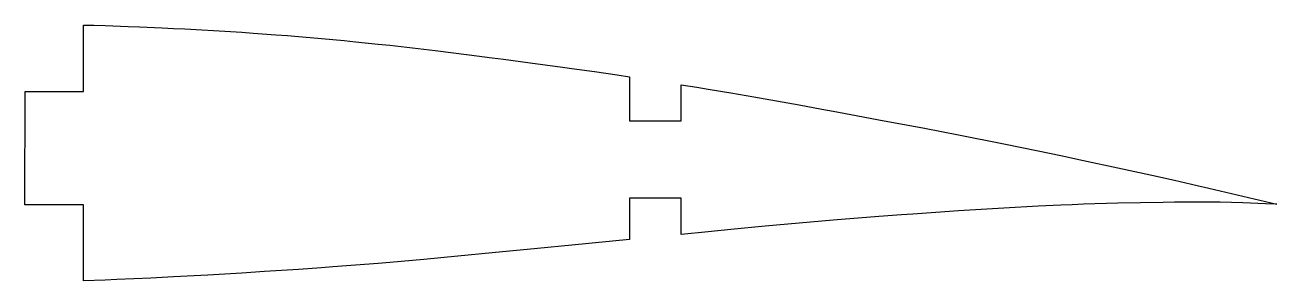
# Model space of a CAD drawing. Header units: millimetres. Extents: x 91 to 231, y -9 to 20.
import ezdxf

# ---------------------------------------------------------------- set-up
doc = ezdxf.new("R2010")
doc.units = ezdxf.units.MM
doc.layers.add('CUT', color=1, linetype='Continuous')

msp = doc.modelspace()

# ---------------------------------------------------------------- linework, layer by layer
at = {"layer": 'CUT'}
msp.add_lwpolyline([(98.93, 19.95), (100.19, 19.91), (102.73, 19.83), (103.99, 19.78), (106.52, 19.67), (107.79, 19.61), (109.05, 19.55), (110.32, 19.48), (112.85, 19.33), (115.38, 19.17), (116.65, 19.08), (119.18, 18.9), (120.45, 18.8), (121.71, 18.7), (122.98, 18.59), (124.24, 18.48), (125.51, 18.36), (126.77, 18.24), (128.04, 18.12), (130.57, 17.86), (131.84, 17.72), (133.1, 17.58), (135.63, 17.29), (136.9, 17.14), (140.7, 16.67), (143.23, 16.34), (144.49, 16.18), (148.29, 15.67), (150.82, 15.33), (152.09, 15.15), (154.62, 14.79), (157.15, 14.42), (158.52, 14.22), (158.52, 9.31), (164.27, 9.31), (164.27, 13.33), (166.01, 13.05), (167.28, 12.84), (169.81, 12.41), (172.34, 11.97), (177.4, 11.07), (179.93, 10.61), (181.2, 10.38), (183.73, 9.91), (186.26, 9.43), (191.33, 8.47), (195.12, 7.73), (200.19, 6.73), (203.98, 5.96), (206.51, 5.43), (209.05, 4.89), (212.84, 4.08), (216.64, 3.25), (219.17, 2.69), (221.7, 2.11), (222.97, 1.81), (228.03, 0.61), (230.56, 0), (229.3, 0.05), (226.77, 0.16), (225.5, 0.2), (224.23, 0.23), (222.97, 0.24), (221.7, 0.25), (219.17, 0.23), (217.91, 0.22), (215.37, 0.18), (212.84, 0.13), (211.58, 0.09), (210.31, 0.05), (209.05, 0.01), (207.78, -0.04), (206.51, -0.09), (203.98, -0.22), (200.19, -0.42), (197.65, -0.57), (195.12, -0.73), (192.59, -0.9), (190.06, -1.08), (188.79, -1.17), (186.26, -1.37), (181.2, -1.77), (178.67, -1.99), (176.14, -2.2), (173.61, -2.44), (169.81, -2.8), (167.28, -3.05), (164.27, -3.35), (164.27, 0.68), (158.52, 0.68), (158.52, -3.92), (152.09, -4.56), (148.29, -4.94), (143.23, -5.42), (139.43, -5.78), (135.63, -6.13), (131.84, -6.47), (130.57, -6.58), (128.04, -6.78), (125.51, -6.98), (124.24, -7.07), (121.71, -7.25), (117.91, -7.5), (115.38, -7.66), (114.12, -7.73), (111.59, -7.88), (107.79, -8.09), (105.26, -8.21), (101.46, -8.39), (100.19, -8.44), (97.78, -8.54), (97.78, -0.05), (91.26, -0.05), (91.27, 12.59), (97.78, 12.59), (97.78, 19.98)], close=True, dxfattribs=at)

doc.saveas('drawing.dxf')
